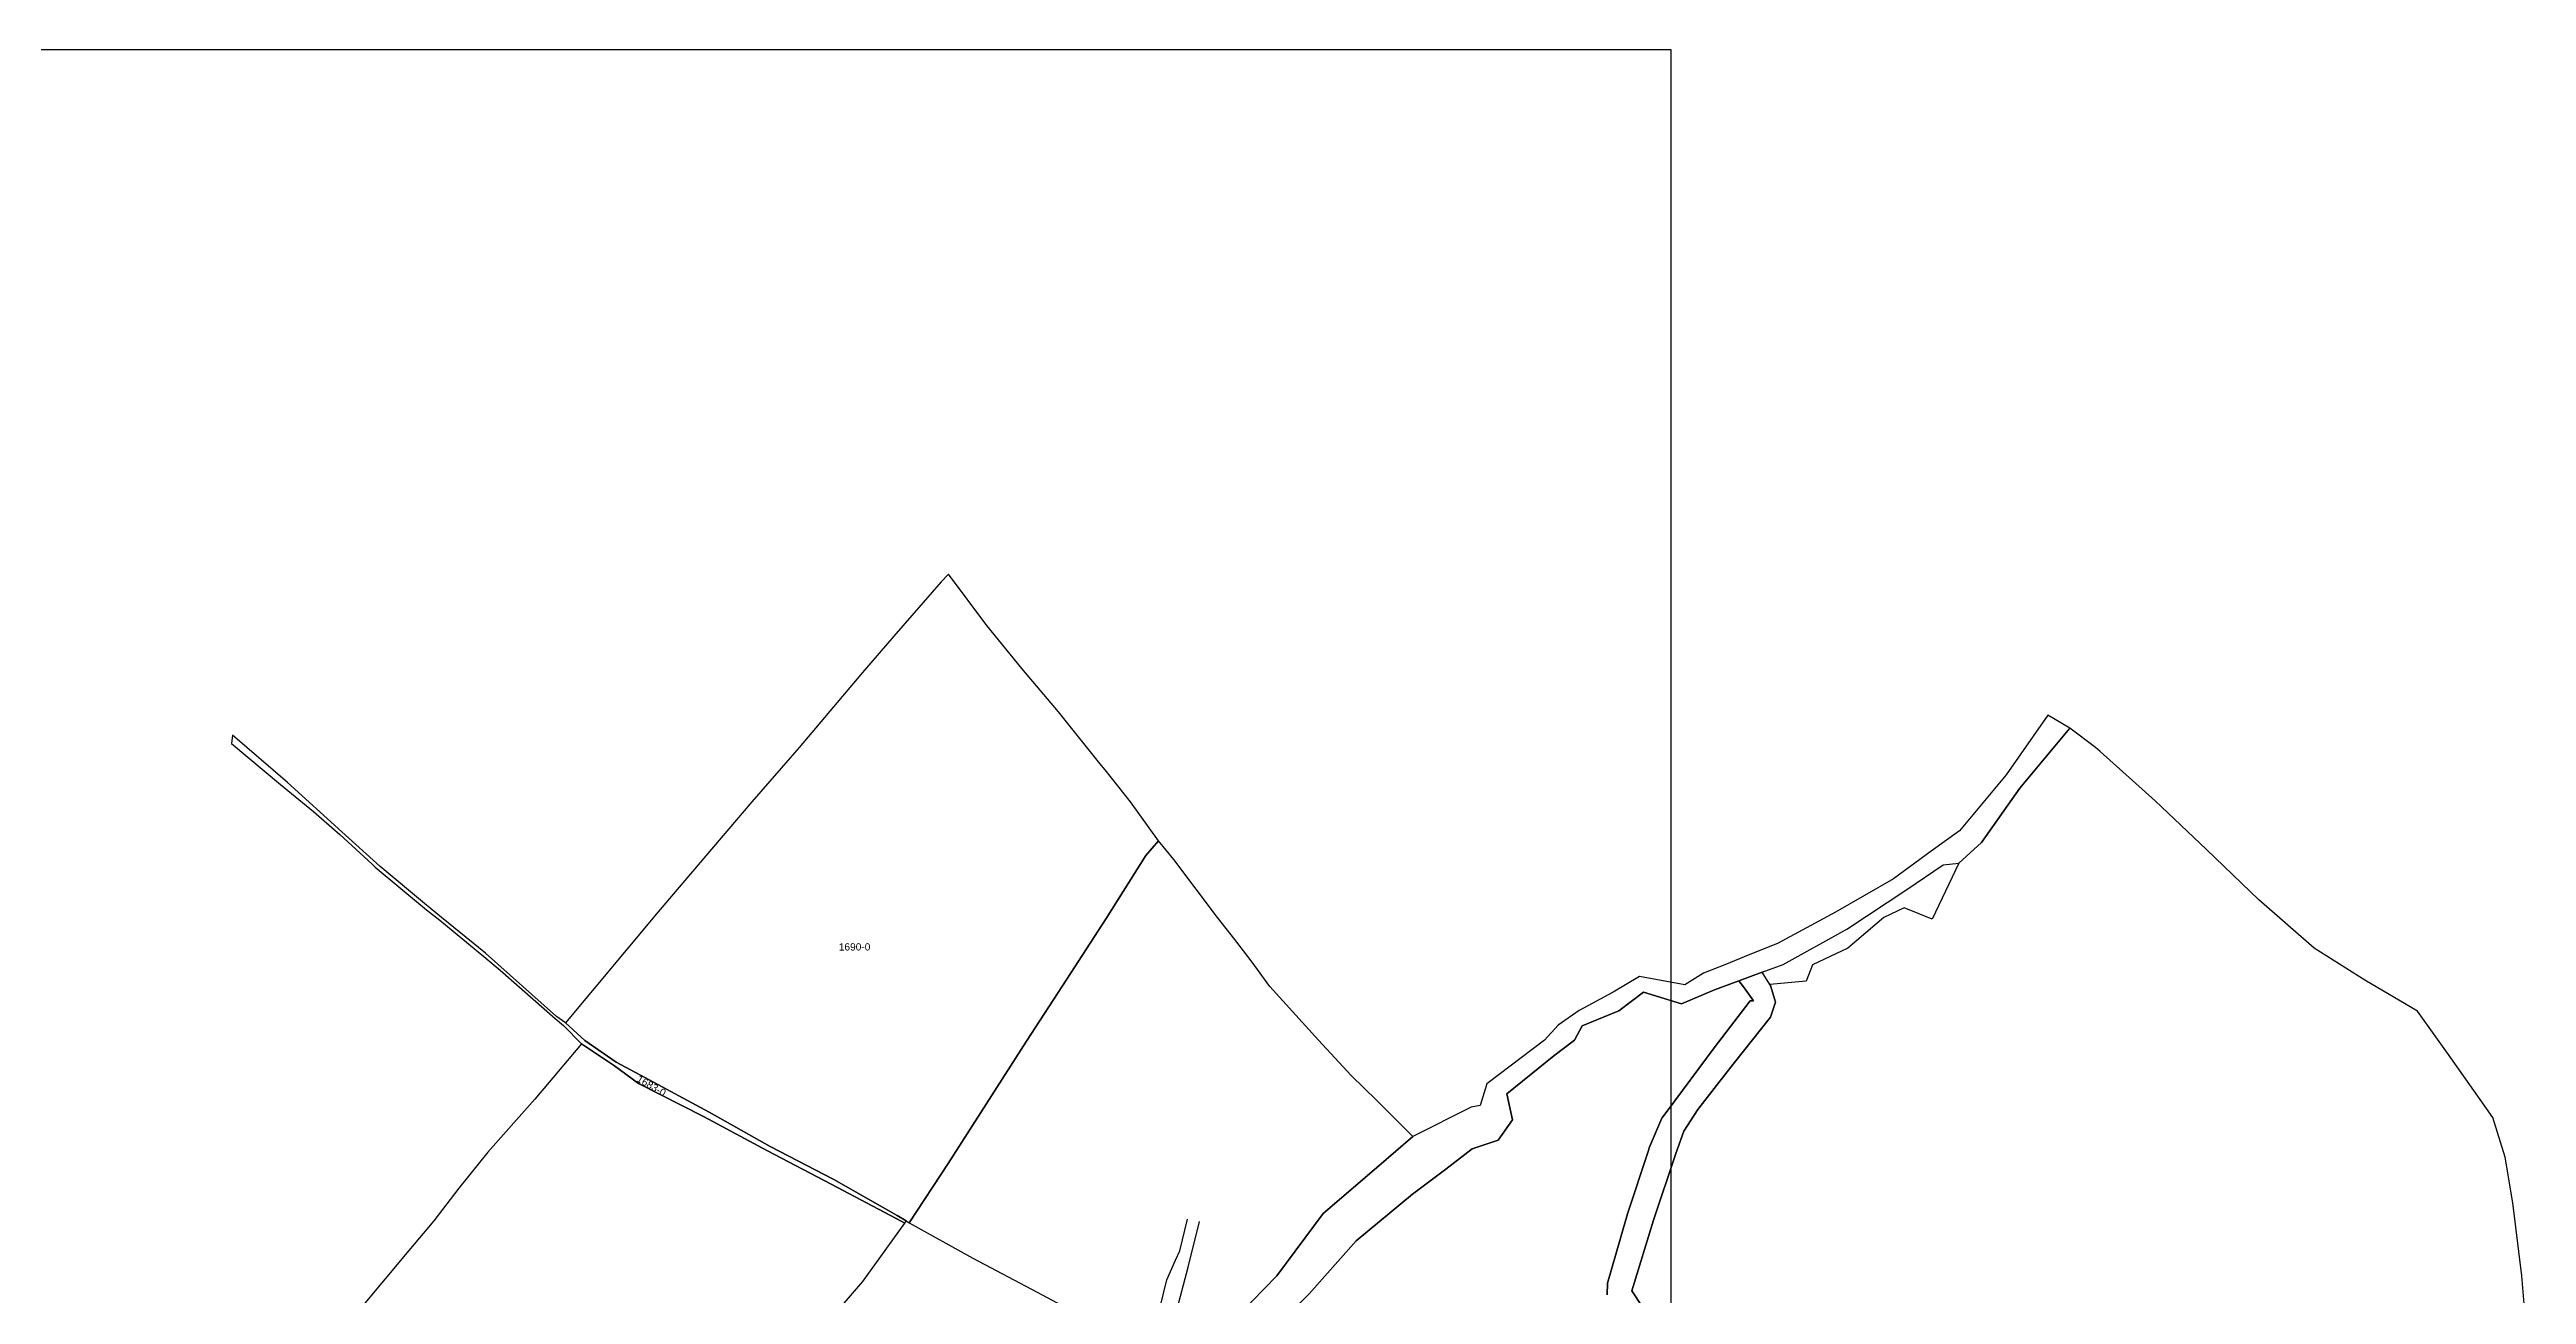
# Model space of a CAD drawing. Header units: metres. Extents: x 7508000 to 7510589, y 4725804 to 4728000.
# Drawn here: x 7508883 to 7510589, y 4727142 to 4728000 of the extents above; entities that cross this region are included whole.
import ezdxf
from ezdxf.enums import TextEntityAlignment as Align

# ---------------------------------------------------------------- set-up
doc = ezdxf.new("R2010")
doc.units = ezdxf.units.M
for name, color, linetype in [('_KOCKA', 5, 'Continuous'), ('OBILIQ_A10_PAR_PARCEL_TXT', 7, 'Continuous'), ('OBILIQ_PAR_PARCELGEOM_ILI', 7, 'Continuous'), ('Orotofoto 2018', 7, 'Continuous')]:
    doc.layers.add(name, color=color, linetype=linetype)
doc.styles.get("Standard").update_dxf_attribs({"font": 'arial.ttf'})
picture_1 = doc.add_image_def('image1.ecw', size_in_pixel=(11111, 11111))

msp = doc.modelspace()

# ---------------------------------------------------------------- linework, layer by layer
at = {"layer": '_KOCKA', "color": 5, "lineweight": 30, "flags": 128}
for points in [[(7509488.1, 4726666.9), (7509497.3, 4726698.7), (7509503.4, 4726718.4), (7509510.5, 4726737.7), (7509515.4, 4726752.3), (7509523.1, 4726771.9), (7509530.5, 4726791.3), (7509537.4, 4726808.7), (7509547, 4726831.4), (7509555.9, 4726852), (7509567.1, 4726879), (7509574.9, 4726897.6), (7509583.6, 4726918.3), (7509594.8, 4726945.1), (7509603.8, 4726967.6), (7509613.2, 4726992.1), (7509622.7, 4727017.8), (7509629.1, 4727035.6), (7509637.1, 4727058.7), (7509647, 4727089.8), (7509653.7, 4727111.7), (7509658.6, 4727128.5), (7509667.1, 4727160.6), (7509675.1, 4727192.1)], [(7509647.4, 4727131.2), (7509652.4, 4727152), (7509658.5, 4727165.6), (7509661.4, 4727171.9), (7509666.7, 4727193.8)]]:
    msp.add_lwpolyline(points, dxfattribs=at)
at = {"layer": 'OBILIQ_PAR_PARCELGEOM_ILI', "color": 7, "linetype": 'Continuous'}
for points in [[(7509638.1, 4727444.4), (7509646.8, 4727454.6), (7509627.4, 4727481.3), (7509609.9, 4727503.4), (7509606.4, 4727507.8), (7509577.9, 4727543.3), (7509552.6, 4727573.3), (7509528.5, 4727603), (7509502, 4727638.3), (7509496.9, 4727633), (7509464.4, 4727595.6), (7509444.2, 4727572.1), (7509431.4, 4727557.2), (7509399.1, 4727518.7), (7509366.4, 4727481.4), (7509334.8, 4727444.2), (7509302, 4727405.5), (7509238, 4727329), (7509251.3, 4727316.8), (7509273.1, 4727302), (7509292.7, 4727291.3), (7509337, 4727267.6), (7509379.1, 4727243.8), (7509423.1, 4727221.1), (7509466.6, 4727196.3), (7509472.9, 4727192.6), (7509475, 4727191.2), (7509501.7, 4727232.2), (7509528, 4727273.1), (7509555.7, 4727316.5), (7509583.6, 4727359.1), (7509610.7, 4727401), (7509638.1, 4727444.4)], [(7509183, 4727377.1), (7509152.7, 4727401.7), (7509141, 4727411.2), (7509110.4, 4727436.9), (7509084, 4727460.7), (7509046.5, 4727494.6), (7509008.7, 4727527.2), (7509007.9, 4727521.5), (7509041.7, 4727493.2), (7509064.3, 4727474.7), (7509082.6, 4727458.9), (7509104.9, 4727438.5), (7509106.9, 4727436.4), (7509142.3, 4727407), (7509151.4, 4727399.8), (7509181.7, 4727374.8), (7509193, 4727365.4), (7509230.9, 4727332), (7509236.7, 4727327.3), (7509249, 4727314.5), (7509271.8, 4727299.4), (7509288.5, 4727287.2), (7509333.3, 4727264.4), (7509377.4, 4727240.9), (7509421.2, 4727217.8), (7509465.9, 4727194.2), (7509471.9, 4727190.9), (7509472.9, 4727192.6), (7509466.6, 4727196.3), (7509423.1, 4727221.1), (7509379.1, 4727243.8), (7509337, 4727267.6), (7509292.7, 4727291.3), (7509273.1, 4727302), (7509251.3, 4727316.8), (7509238, 4727329), (7509231.9, 4727333.5), (7509183, 4727377.1)]]:
    msp.add_lwpolyline(points, close=True, dxfattribs=at)
for points in [[(7509724.9, 4727117), (7509750.6, 4727142.2), (7509782.9, 4727178.7), (7509821.9, 4727210.9), (7509844.7, 4727228.1), (7509863, 4727242.2), (7509880.8, 4727248.1), (7509890.6, 4727262.2), (7509886.9, 4727280.1), (7509919.1, 4727306.3), (7509933.4, 4727317.1), (7509938.7, 4727327), (7509964, 4727337.3), (7509981, 4727350.2), (7510007.1, 4727342.2), (7510029.9, 4727351.9), (7510046.7, 4727358.1), (7510062.8, 4727364), (7510077.3, 4727369.3), (7510121.1, 4727393.5), (7510162.5, 4727421), (7510187.6, 4727437.9), (7510198.4, 4727439), (7510213.9, 4727453.3), (7510240.4, 4727490.8), (7510274.8, 4727532.2), (7510259.6, 4727541.1), (7510231, 4727499.9), (7510198.8, 4727461.4), (7510179.2, 4727447.4), (7510153.3, 4727428.4), (7510113.2, 4727405.4), (7510073.4, 4727383.8), (7510053.2, 4727375.6), (7510038.3, 4727369.6), (7510022.4, 4727363.2), (7510009.4, 4727355.2), (7509978.3, 4727361), (7509960, 4727350.1), (7509936.6, 4727337.6), (7509922.1, 4727327.4), (7509912.7, 4727317.2), (7509873.1, 4727287.1), (7509868.4, 4727272.1), (7509862.3, 4727270.9), (7509822, 4727250.8), (7509798.7, 4727230.6), (7509760.2, 4727197.6), (7509728.4, 4727154.7), (7509702.6, 4727128.2)], [(7510589.5, 4727116.1), (7510586.3, 4727154.8), (7510580, 4727204.9), (7510574.8, 4727236.4), (7510566.4, 4727263.7), (7510537.4, 4727304.9), (7510514.5, 4727337.2), (7510478, 4727358.5), (7510443.2, 4727380.5), (7510405.1, 4727413.9), (7510369, 4727448.5), (7510333.5, 4727482), (7510295.8, 4727516.1), (7510292.6, 4727518.7), (7510274.8, 4727532.2), (7510240.4, 4727490.8), (7510213.9, 4727453.3), (7510198.4, 4727439), (7510179.9, 4727400.4), (7510160.7, 4727408.2), (7510146.6, 4727401.6), (7510121.8, 4727380.6), (7510097.4, 4727369), (7510093, 4727357.7), (7510068, 4727355.4), (7510068.5, 4727354.7), (7510072, 4727343.2), (7510068.4, 4727332.9), (7510042.9, 4727300.5), (7510031.4, 4727285.8), (7510018.4, 4727269.3), (7510008.9, 4727254.3), (7510003.2, 4727238.9), (7509987.9, 4727193), (7509972.9, 4727144.4), (7509987.6, 4727122.1)], [(7509702.6, 4727128.2), (7509728.4, 4727154.7), (7509760.2, 4727197.6), (7509798.7, 4727230.6), (7509822, 4727250.8), (7509797.1, 4727275.8), (7509797.1, 4727275.8), (7509779.6, 4727292.7), (7509757.1, 4727317.1), (7509723.4, 4727354.2), (7509711.3, 4727370.8), (7509699.3, 4727386.5), (7509687.3, 4727401.6), (7509657.3, 4727441.7), (7509646.8, 4727454.6), (7509638.1, 4727444.4), (7509610.7, 4727401), (7509583.6, 4727359.1), (7509555.7, 4727316.5), (7509528, 4727273.1), (7509501.7, 4727232.2), (7509475, 4727191.2), (7509518.9, 4727166.9), (7509563.1, 4727143.5), (7509607.1, 4727119.9)], [(7509987.6, 4727122.1), (7509972.9, 4727144.4), (7509987.9, 4727193), (7510003.2, 4727238.9), (7510008.9, 4727254.3), (7510018.4, 4727269.3), (7510031.4, 4727285.8), (7510042.9, 4727300.5), (7510068.4, 4727332.9), (7510072, 4727343.2), (7510068.5, 4727354.7), (7510068, 4727355.4), (7510062.8, 4727364), (7510046.7, 4727358.1), (7510049.9, 4727353.8), (7510056.9, 4727344.3), (7510054.5, 4727344.3), (7510029.7, 4727311.9), (7509997.4, 4727268.2), (7509993.7, 4727263.3), (7509985, 4727242.8), (7509984.4, 4727241.1), (7509969.9, 4727197.4), (7509965.1, 4727180.7), (7509956.1, 4727149.7), (7509956, 4727141.7)], [(7509956, 4727141.7), (7509956.1, 4727149.7), (7509965.1, 4727180.7), (7509969.9, 4727197.4), (7509984.4, 4727241.1), (7509985, 4727242.8), (7509993.7, 4727263.3), (7509997.4, 4727268.2), (7510029.7, 4727311.9), (7510054.5, 4727344.3), (7510056.9, 4727344.3), (7510049.9, 4727353.8), (7510046.7, 4727358.1), (7510029.9, 4727351.9), (7510007.1, 4727342.2), (7509981, 4727350.2), (7509964, 4727337.3), (7509938.7, 4727327), (7509933.4, 4727317.1), (7509919.1, 4727306.3), (7509886.9, 4727280.1), (7509890.6, 4727262.2), (7509880.8, 4727248.1), (7509863, 4727242.2), (7509844.7, 4727228.1), (7509821.9, 4727210.9), (7509782.9, 4727178.7), (7509750.6, 4727142.2), (7509724.9, 4727117)], [(7509410.1, 4727112.7), (7509443, 4727150.8), (7509443, 4727150.8), (7509471.9, 4727190.9), (7509465.9, 4727194.2), (7509421.2, 4727217.8), (7509377.4, 4727240.9), (7509333.3, 4727264.4), (7509288.5, 4727287.2), (7509271.8, 4727299.4), (7509249, 4727314.5), (7509216.9, 4727276.5), (7509184.6, 4727239.9), (7509164.5, 4727215.1), (7509147.4, 4727192.7), (7509130.2, 4727172.2), (7509097.5, 4727133.2)]]:
    msp.add_lwpolyline(points, dxfattribs=at)

# ---------------------------------------------------------------- texts
at = {"layer": 'OBILIQ_A10_PAR_PARCEL_TXT', "color": 7}
msp.add_text('1690-0', height=5, dxfattribs=at).set_placement((7509437.3, 4727381.4), align=Align.MIDDLE_CENTER)
msp.add_text('1683-0', height=5, rotation=-30, dxfattribs=at).set_placement((7509297.3, 4727285.7), align=Align.MIDDLE_CENTER)

# ---------------------------------------------------------------- pictures from other files: only their frames are drawn
at = {"layer": 'Orotofoto 2018'}
image = msp.add_image(picture_1, insert=(7508000, 4726000), size_in_units=(1999.8, 1999.8), dxfattribs=at)
image.dxf.flags = 7

doc.saveas('drawing.dxf')
